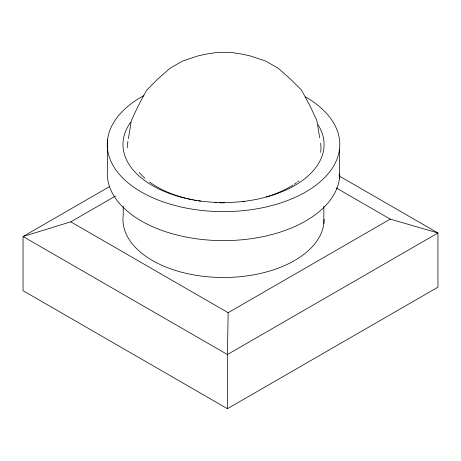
<?xml version="1.0" encoding="UTF-8"?>
<svg xmlns="http://www.w3.org/2000/svg" width="461" height="461" viewBox="0 0 461 461"><rect width="100%" height="100%" fill="white"/><g stroke="black" fill="none" stroke-linecap="round" stroke-linejoin="round"><path stroke-width="0.69" d="M227.44 408.694L437.95 287.157L437.95 232.995L390.237 219.113L228.143 312.696L227.44 354.532L227.44 408.694L23.05 290.689L23.05 236.528L109.62 186.544M128.394 138.68L131.327 120.707L137.603 107.079L146.546 90.298L157.455 79.332L169.688 68.487L182.302 61.175L197.769 55.994L205.485 54.225L217.69 52.324L230.333 52.306L242.549 54.179L250.19 55.931L265.692 61.071L278.358 68.355L290.551 79.171L301.54 90.108L310.472 106.866L316.845 120.482L319.663 137.758M338.87 175.791L437.95 232.995L227.44 354.532L23.05 236.528L70.764 221.833L115.648 195.919M336.115 187.869L390.237 219.113M70.764 221.833L228.143 312.696M339.503 149.11L339.503 178.107M323.841 206.205L323.841 223.435M123.196 206.13L123.196 215.46A100.561 58.057 0 0 0 220.185 277.47A100.561 58.057 0 0 0 324.077 219.309M107.534 139.896L107.534 168.893A116.258 67.122 0 0 0 219.165 240.579A116.258 67.122 0 0 0 339.774 173.912M305.418 96.862A116.258 67.122 0 0 1 305.096 192.329A116.258 67.122 0 0 1 139.758 191.056A116.258 67.122 0 0 1 143.855 95.617M318.119 124.822A100.561 58.057 0 0 1 221.147 202.546A100.561 58.057 0 0 1 130.63 122.269M298.832 180.989A93.929 54.231 0 0 1 297.725 181.83M296.59 182.654A93.929 54.231 0 0 1 294.239 184.273M293.017 185.063A93.929 54.231 0 0 1 266.193 196.893M244.434 201.451A93.929 54.231 0 0 1 242.267 201.722M224.271 202.811A93.929 54.231 0 0 1 219.217 202.754M216.353 202.656A93.929 54.231 0 0 1 214.924 202.586M200.639 201.18A93.929 54.231 0 0 1 198.535 200.858M196.455 200.512A93.929 54.231 0 0 1 194.392 200.143M193.032 199.878A93.929 54.231 0 0 1 187.316 198.622M185.898 198.276A93.929 54.231 0 0 1 149.583 182.032M144.979 178.326A93.929 54.231 0 0 1 139.141 172.408M127.253 147.704A96.856 55.919 0 0 1 127.91 141.441M320.631 143.279A96.856 55.919 0 0 1 320.666 152.361"/></g></svg>
